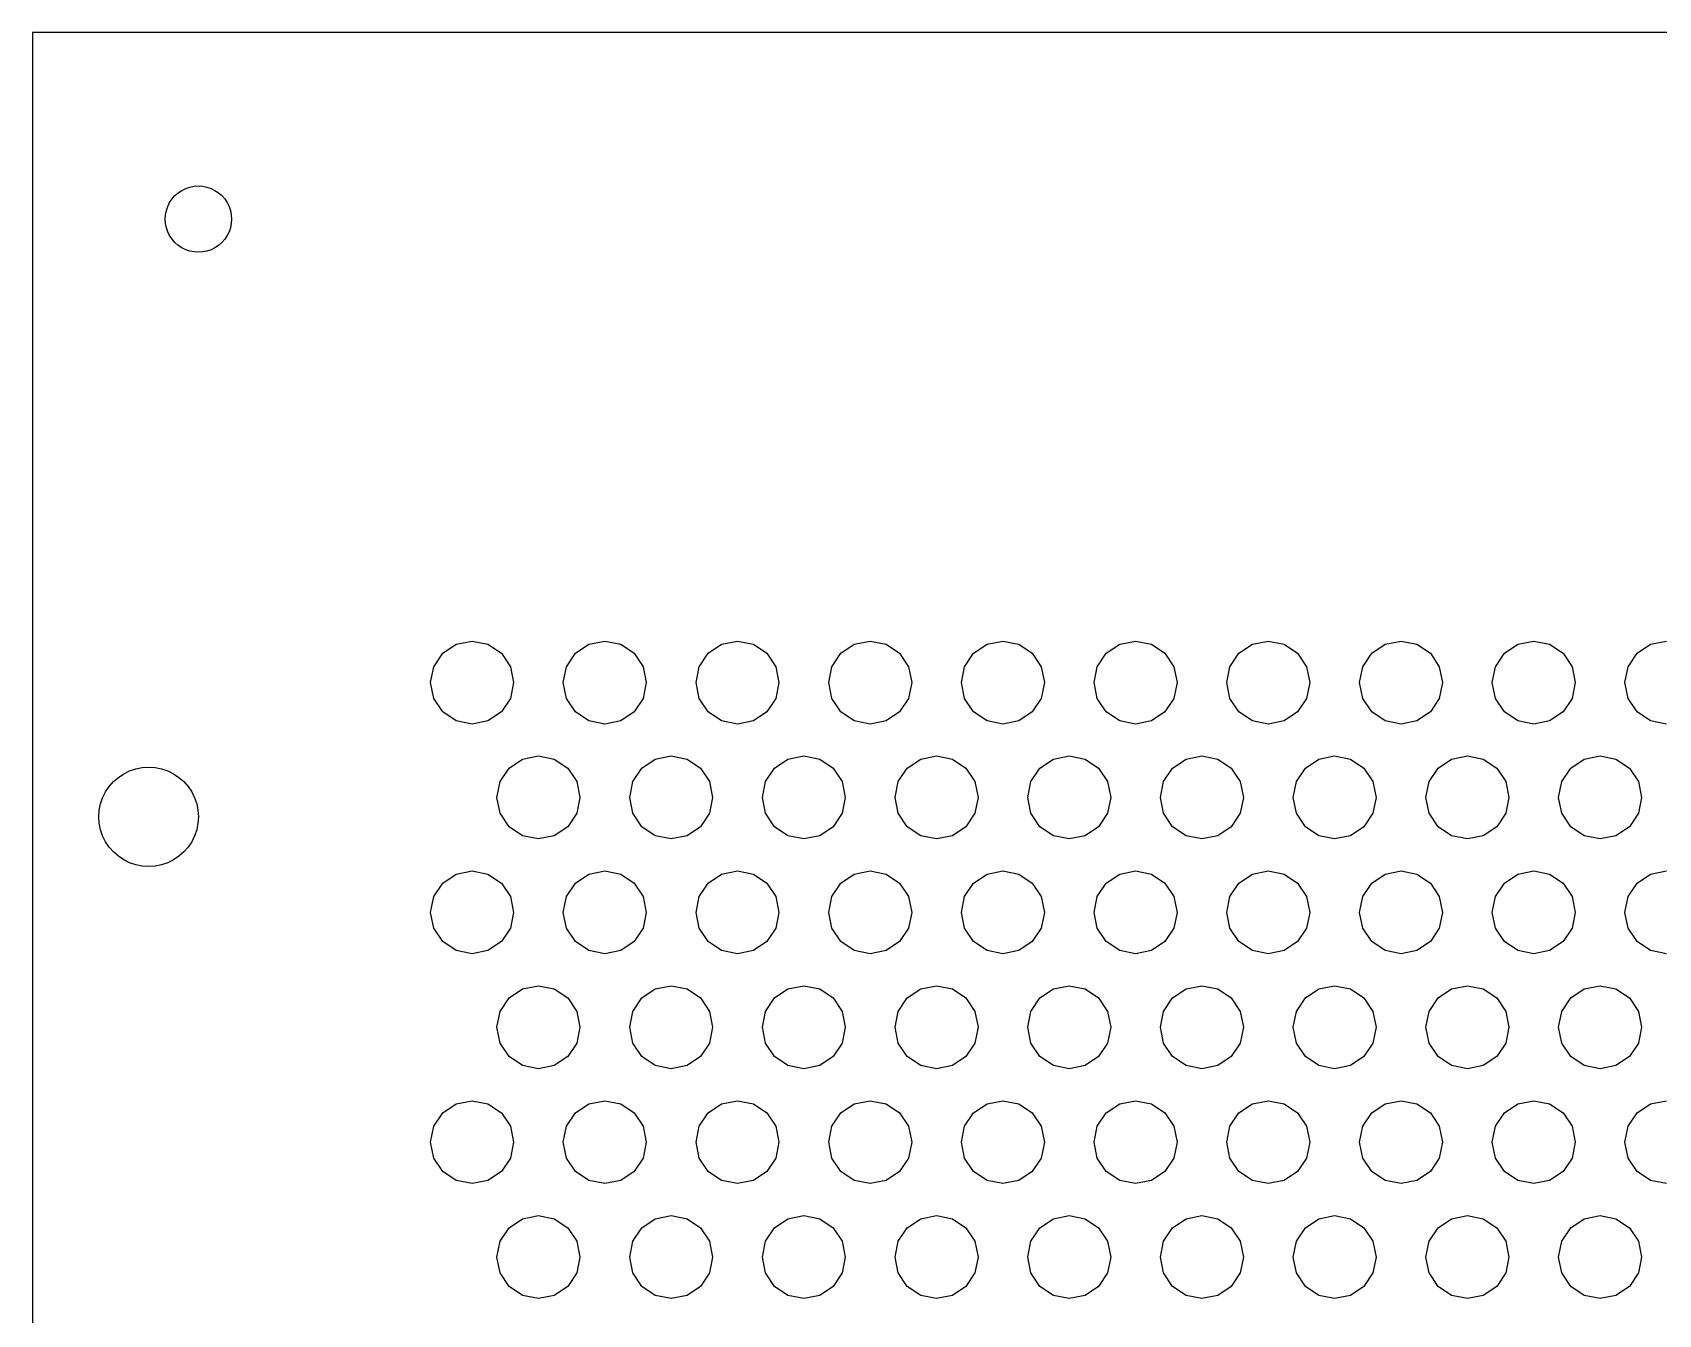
# Model space of a CAD drawing. Header units: metres. Extents: x 0 to 569, y 6 to 314.
# Drawn here: x 0 to 98, y 236.5 to 313.8 of the extents above; entities that cross this region are included whole.
import ezdxf

# ---------------------------------------------------------------- set-up
doc = ezdxf.new("R2010")
doc.units = ezdxf.units.M

msp = doc.modelspace()

# ---------------------------------------------------------------- linework, layer by layer
for p, q in [((568.62, 313.756), (0, 313.756)), ((0, 313.756), (0, 6)), ((8.4133, 303.724), (8.5858, 303.92)), ((8.5858, 303.92), (8.7825, 304.093)), ((8.7825, 304.093), (9, 304.238)), ((9, 304.238), (9.2346, 304.354)), ((9.2346, 304.354), (9.4824, 304.438)), ((9.4824, 304.438), (9.7389, 304.489)), ((9.7389, 304.489), (10, 304.506)), ((10, 304.506), (10.261, 304.489)), ((10.261, 304.489), (10.5176, 304.438)), ((10.5176, 304.438), (10.7654, 304.354)), ((10.7654, 304.354), (11, 304.238)), ((11, 304.238), (11.2175, 304.093)), ((11.2175, 304.093), (11.4142, 303.92)), ((11.4142, 303.92), (11.5867, 303.724)), ((8.0171, 302.767), (8.0681, 303.024)), ((8.0681, 303.024), (8.1522, 303.271)), ((8.1522, 303.271), (8.2679, 303.506)), ((8.2679, 303.506), (8.4133, 303.724)), ((11.5867, 303.724), (11.732, 303.506)), ((11.732, 303.506), (11.8477, 303.271)), ((11.8477, 303.271), (11.9318, 303.024)), ((11.9318, 303.024), (11.9829, 302.767)), ((8, 302.506), (8.0171, 302.767)), ((8.0171, 302.245), (8, 302.506)), ((8.0681, 301.988), (8.0171, 302.245)), ((8.1522, 301.741), (8.0681, 301.988)), ((11.9318, 301.988), (11.8477, 301.741)), ((11.9829, 302.245), (11.9318, 301.988)), ((11.9829, 302.767), (12, 302.506)), ((12, 302.506), (11.9829, 302.245)), ((8.2679, 301.506), (8.1522, 301.741)), ((8.4133, 301.289), (8.2679, 301.506)), ((8.5858, 301.092), (8.4133, 301.289)), ((8.7825, 300.919), (8.5858, 301.092)), ((11.4142, 301.092), (11.2175, 300.919)), ((11.5867, 301.289), (11.4142, 301.092)), ((11.732, 301.506), (11.5867, 301.289)), ((11.8477, 301.741), (11.732, 301.506)), ((9, 300.774), (8.7825, 300.919)), ((9.2346, 300.658), (9, 300.774)), ((9.4824, 300.574), (9.2346, 300.658)), ((9.7389, 300.523), (9.4824, 300.574)), ((10, 300.506), (9.7389, 300.523)), ((10.261, 300.523), (10, 300.506)), ((10.5176, 300.574), (10.261, 300.523)), ((10.7654, 300.658), (10.5176, 300.574)), ((11, 300.774), (10.7654, 300.658)), ((11.2175, 300.919), (11, 300.774)), ((24.7322, 276.327), (25.5433, 276.869)), ((25.5433, 276.869), (26.5, 277.059)), ((26.5, 277.059), (27.4567, 276.869)), ((27.4567, 276.869), (28.2678, 276.327)), ((32.7322, 276.327), (33.5433, 276.869)), ((33.5433, 276.869), (34.5, 277.059)), ((34.5, 277.059), (35.4567, 276.869)), ((35.4567, 276.869), (36.2678, 276.327)), ((40.7322, 276.327), (41.5433, 276.869)), ((41.5433, 276.869), (42.5, 277.059)), ((42.5, 277.059), (43.4567, 276.869)), ((43.4567, 276.869), (44.2678, 276.327)), ((48.7322, 276.327), (49.5433, 276.869)), ((49.5433, 276.869), (50.5, 277.059)), ((50.5, 277.059), (51.4567, 276.869)), ((51.4567, 276.869), (52.2678, 276.327)), ((56.7322, 276.327), (57.5433, 276.869)), ((57.5433, 276.869), (58.5, 277.059)), ((58.5, 277.059), (59.4567, 276.869)), ((59.4567, 276.869), (60.2678, 276.327)), ((64.7322, 276.327), (65.5433, 276.869)), ((65.5433, 276.869), (66.5, 277.059)), ((66.5, 277.059), (67.4567, 276.869)), ((67.4567, 276.869), (68.2678, 276.327)), ((72.7322, 276.327), (73.5433, 276.869)), ((73.5433, 276.869), (74.5, 277.059)), ((74.5, 277.059), (75.4567, 276.869)), ((75.4567, 276.869), (76.2678, 276.327)), ((80.7322, 276.327), (81.5433, 276.869)), ((81.5433, 276.869), (82.5, 277.059)), ((82.5, 277.059), (83.4567, 276.869)), ((83.4567, 276.869), (84.2678, 276.327)), ((88.7322, 276.327), (89.5433, 276.869)), ((89.5433, 276.869), (90.5, 277.059)), ((90.5, 277.059), (91.4567, 276.869)), ((91.4567, 276.869), (92.2678, 276.327)), ((96.7322, 276.327), (97.5433, 276.869)), ((97.5433, 276.869), (98.5, 277.059)), ((24, 274.559), (24.1903, 275.516)), ((24.1903, 275.516), (24.7322, 276.327)), ((28.2678, 276.327), (28.8097, 275.516)), ((28.8097, 275.516), (29, 274.559)), ((32, 274.559), (32.1903, 275.516)), ((32.1903, 275.516), (32.7322, 276.327)), ((36.2678, 276.327), (36.8097, 275.516)), ((36.8097, 275.516), (37, 274.559)), ((40, 274.559), (40.1903, 275.516)), ((40.1903, 275.516), (40.7322, 276.327)), ((44.2678, 276.327), (44.8097, 275.516)), ((44.8097, 275.516), (45, 274.559)), ((48, 274.559), (48.1903, 275.516)), ((48.1903, 275.516), (48.7322, 276.327)), ((52.2678, 276.327), (52.8097, 275.516)), ((52.8097, 275.516), (53, 274.559)), ((56, 274.559), (56.1903, 275.516)), ((56.1903, 275.516), (56.7322, 276.327)), ((60.2678, 276.327), (60.8097, 275.516)), ((60.8097, 275.516), (61, 274.559)), ((64, 274.559), (64.1903, 275.516)), ((64.1903, 275.516), (64.7322, 276.327)), ((68.2678, 276.327), (68.8097, 275.516)), ((68.8097, 275.516), (69, 274.559)), ((72, 274.559), (72.1903, 275.516)), ((72.1903, 275.516), (72.7322, 276.327)), ((76.2678, 276.327), (76.8097, 275.516)), ((76.8097, 275.516), (77, 274.559)), ((80, 274.559), (80.1903, 275.516)), ((80.1903, 275.516), (80.7322, 276.327)), ((84.2678, 276.327), (84.8097, 275.516)), ((84.8097, 275.516), (85, 274.559)), ((88, 274.559), (88.1903, 275.516)), ((88.1903, 275.516), (88.7322, 276.327)), ((92.2678, 276.327), (92.8097, 275.516)), ((92.8097, 275.516), (93, 274.559)), ((96, 274.559), (96.1903, 275.516)), ((96.1903, 275.516), (96.7322, 276.327)), ((24.1903, 273.602), (24, 274.559)), ((29, 274.559), (28.8097, 273.602)), ((32.1903, 273.602), (32, 274.559)), ((37, 274.559), (36.8097, 273.602)), ((40.1903, 273.602), (40, 274.559)), ((45, 274.559), (44.8097, 273.602)), ((48.1903, 273.602), (48, 274.559)), ((53, 274.559), (52.8097, 273.602)), ((56.1903, 273.602), (56, 274.559)), ((61, 274.559), (60.8097, 273.602)), ((64.1903, 273.602), (64, 274.559)), ((69, 274.559), (68.8097, 273.602)), ((72.1903, 273.602), (72, 274.559)), ((77, 274.559), (76.8097, 273.602)), ((80.1903, 273.602), (80, 274.559)), ((85, 274.559), (84.8097, 273.602)), ((88.1903, 273.602), (88, 274.559)), ((93, 274.559), (92.8097, 273.602)), ((96.1903, 273.602), (96, 274.559)), ((24.7322, 272.791), (24.1903, 273.602)), ((28.8097, 273.602), (28.2678, 272.791)), ((32.7322, 272.791), (32.1903, 273.602)), ((36.8097, 273.602), (36.2678, 272.791)), ((40.7322, 272.791), (40.1903, 273.602)), ((44.8097, 273.602), (44.2678, 272.791)), ((48.7322, 272.791), (48.1903, 273.602)), ((52.8097, 273.602), (52.2678, 272.791)), ((56.7322, 272.791), (56.1903, 273.602)), ((60.8097, 273.602), (60.2678, 272.791)), ((64.7322, 272.791), (64.1903, 273.602)), ((68.8097, 273.602), (68.2678, 272.791)), ((72.7322, 272.791), (72.1903, 273.602)), ((76.8097, 273.602), (76.2678, 272.791)), ((80.7322, 272.791), (80.1903, 273.602)), ((84.8097, 273.602), (84.2678, 272.791)), ((88.7322, 272.791), (88.1903, 273.602)), ((92.8097, 273.602), (92.2678, 272.791)), ((96.7322, 272.791), (96.1903, 273.602)), ((25.5433, 272.249), (24.7322, 272.791)), ((28.2678, 272.791), (27.4567, 272.249)), ((33.5433, 272.249), (32.7322, 272.791)), ((36.2678, 272.791), (35.4567, 272.249)), ((41.5433, 272.249), (40.7322, 272.791)), ((44.2678, 272.791), (43.4567, 272.249)), ((49.5433, 272.249), (48.7322, 272.791)), ((52.2678, 272.791), (51.4567, 272.249)), ((57.5433, 272.249), (56.7322, 272.791)), ((60.2678, 272.791), (59.4567, 272.249)), ((65.5433, 272.249), (64.7322, 272.791)), ((68.2678, 272.791), (67.4567, 272.249)), ((73.5433, 272.249), (72.7322, 272.791)), ((76.2678, 272.791), (75.4567, 272.249)), ((81.5433, 272.249), (80.7322, 272.791)), ((84.2678, 272.791), (83.4567, 272.249)), ((89.5433, 272.249), (88.7322, 272.791)), ((92.2678, 272.791), (91.4567, 272.249)), ((97.5433, 272.249), (96.7322, 272.791)), ((26.5, 272.059), (25.5433, 272.249)), ((27.4567, 272.249), (26.5, 272.059)), ((34.5, 272.059), (33.5433, 272.249)), ((35.4567, 272.249), (34.5, 272.059)), ((42.5, 272.059), (41.5433, 272.249)), ((43.4567, 272.249), (42.5, 272.059)), ((50.5, 272.059), (49.5433, 272.249)), ((51.4567, 272.249), (50.5, 272.059)), ((58.5, 272.059), (57.5433, 272.249)), ((59.4567, 272.249), (58.5, 272.059)), ((66.5, 272.059), (65.5433, 272.249)), ((67.4567, 272.249), (66.5, 272.059)), ((74.5, 272.059), (73.5433, 272.249)), ((75.4567, 272.249), (74.5, 272.059)), ((82.5, 272.059), (81.5433, 272.249)), ((83.4567, 272.249), (82.5, 272.059)), ((90.5, 272.059), (89.5433, 272.249)), ((91.4567, 272.249), (90.5, 272.059)), ((98.5, 272.059), (97.5433, 272.249)), ((28.7322, 269.398), (29.5433, 269.94)), ((29.5433, 269.94), (30.5, 270.131)), ((30.5, 270.131), (31.4567, 269.94)), ((31.4567, 269.94), (32.2678, 269.398)), ((36.7322, 269.398), (37.5433, 269.94)), ((37.5433, 269.94), (38.5, 270.131)), ((38.5, 270.131), (39.4567, 269.94)), ((39.4567, 269.94), (40.2678, 269.398)), ((44.7322, 269.398), (45.5433, 269.94)), ((45.5433, 269.94), (46.5, 270.131)), ((46.5, 270.131), (47.4567, 269.94)), ((47.4567, 269.94), (48.2678, 269.398)), ((52.7322, 269.398), (53.5433, 269.94)), ((53.5433, 269.94), (54.5, 270.131)), ((54.5, 270.131), (55.4567, 269.94)), ((55.4567, 269.94), (56.2678, 269.398)), ((60.7322, 269.398), (61.5433, 269.94)), ((61.5433, 269.94), (62.5, 270.131)), ((62.5, 270.131), (63.4567, 269.94)), ((63.4567, 269.94), (64.2678, 269.398)), ((68.7322, 269.398), (69.5433, 269.94)), ((69.5433, 269.94), (70.5, 270.131)), ((70.5, 270.131), (71.4567, 269.94)), ((71.4567, 269.94), (72.2678, 269.398)), ((76.7322, 269.398), (77.5433, 269.94)), ((77.5433, 269.94), (78.5, 270.131)), ((78.5, 270.131), (79.4567, 269.94)), ((79.4567, 269.94), (80.2678, 269.398)), ((84.7322, 269.398), (85.5433, 269.94)), ((85.5433, 269.94), (86.5, 270.131)), ((86.5, 270.131), (87.4567, 269.94)), ((87.4567, 269.94), (88.2678, 269.398)), ((92.7322, 269.398), (93.5433, 269.94)), ((93.5433, 269.94), (94.5, 270.131)), ((94.5, 270.131), (95.4567, 269.94)), ((95.4567, 269.94), (96.2678, 269.398)), ((4.6199, 268.29), (4.8787, 268.585)), ((4.8787, 268.585), (5.1737, 268.843)), ((5.1737, 268.843), (5.5, 269.061)), ((5.5, 269.061), (5.8519, 269.235)), ((5.8519, 269.235), (6.2235, 269.361)), ((6.2235, 269.361), (6.6084, 269.438)), ((6.6084, 269.438), (7, 269.463)), ((7, 269.463), (7.3916, 269.438)), ((7.3916, 269.438), (7.7764, 269.361)), ((7.7764, 269.361), (8.148, 269.235)), ((8.148, 269.235), (8.5, 269.061)), ((8.5, 269.061), (8.8263, 268.843)), ((8.8263, 268.843), (9.1213, 268.585)), ((9.1213, 268.585), (9.3801, 268.29)), ((28, 267.631), (28.1903, 268.587)), ((28.1903, 268.587), (28.7322, 269.398)), ((32.2678, 269.398), (32.8097, 268.587)), ((32.8097, 268.587), (33, 267.631)), ((36, 267.631), (36.1903, 268.587)), ((36.1903, 268.587), (36.7322, 269.398)), ((40.2678, 269.398), (40.8097, 268.587)), ((40.8097, 268.587), (41, 267.631)), ((44, 267.631), (44.1903, 268.587)), ((44.1903, 268.587), (44.7322, 269.398)), ((48.2678, 269.398), (48.8097, 268.587)), ((48.8097, 268.587), (49, 267.631)), ((52, 267.631), (52.1903, 268.587)), ((52.1903, 268.587), (52.7322, 269.398)), ((56.2678, 269.398), (56.8097, 268.587)), ((56.8097, 268.587), (57, 267.631)), ((60, 267.631), (60.1903, 268.587)), ((60.1903, 268.587), (60.7322, 269.398)), ((64.2678, 269.398), (64.8097, 268.587)), ((64.8097, 268.587), (65, 267.631)), ((68, 267.631), (68.1903, 268.587)), ((68.1903, 268.587), (68.7322, 269.398)), ((72.2678, 269.398), (72.8097, 268.587)), ((72.8097, 268.587), (73, 267.631)), ((76, 267.631), (76.1903, 268.587)), ((76.1903, 268.587), (76.7322, 269.398)), ((80.2678, 269.398), (80.8097, 268.587)), ((80.8097, 268.587), (81, 267.631)), ((84, 267.631), (84.1903, 268.587)), ((84.1903, 268.587), (84.7322, 269.398)), ((88.2678, 269.398), (88.8097, 268.587)), ((88.8097, 268.587), (89, 267.631)), ((92, 267.631), (92.1903, 268.587)), ((92.1903, 268.587), (92.7322, 269.398)), ((96.2678, 269.398), (96.8097, 268.587)), ((96.8097, 268.587), (97, 267.631)), ((4.1022, 267.24), (4.2283, 267.611)), ((4.2283, 267.611), (4.4019, 267.963)), ((4.4019, 267.963), (4.6199, 268.29)), ((9.3801, 268.29), (9.5981, 267.963)), ((9.5981, 267.963), (9.7716, 267.611)), ((9.7716, 267.611), (9.8978, 267.24)), ((28.1903, 266.674), (28, 267.631)), ((33, 267.631), (32.8097, 266.674)), ((36.1903, 266.674), (36, 267.631)), ((41, 267.631), (40.8097, 266.674)), ((44.1903, 266.674), (44, 267.631)), ((49, 267.631), (48.8097, 266.674)), ((52.1903, 266.674), (52, 267.631)), ((57, 267.631), (56.8097, 266.674)), ((60.1903, 266.674), (60, 267.631)), ((65, 267.631), (64.8097, 266.674)), ((68.1903, 266.674), (68, 267.631)), ((73, 267.631), (72.8097, 266.674)), ((76.1903, 266.674), (76, 267.631)), ((81, 267.631), (80.8097, 266.674)), ((84.1903, 266.674), (84, 267.631)), ((89, 267.631), (88.8097, 266.674)), ((92.1903, 266.674), (92, 267.631)), ((97, 267.631), (96.8097, 266.674)), ((4, 266.463), (4.0257, 266.855)), ((4.0257, 266.855), (4.1022, 267.24)), ((9.8978, 267.24), (9.9743, 266.855)), ((9.9743, 266.855), (10, 266.463)), ((28.7322, 265.863), (28.1903, 266.674)), ((32.8097, 266.674), (32.2678, 265.863)), ((36.7322, 265.863), (36.1903, 266.674)), ((40.8097, 266.674), (40.2678, 265.863)), ((44.7322, 265.863), (44.1903, 266.674)), ((48.8097, 266.674), (48.2678, 265.863)), ((52.7322, 265.863), (52.1903, 266.674)), ((56.8097, 266.674), (56.2678, 265.863)), ((60.7322, 265.863), (60.1903, 266.674)), ((64.8097, 266.674), (64.2678, 265.863)), ((68.7322, 265.863), (68.1903, 266.674)), ((72.8097, 266.674), (72.2678, 265.863)), ((76.7322, 265.863), (76.1903, 266.674)), ((80.8097, 266.674), (80.2678, 265.863)), ((84.7322, 265.863), (84.1903, 266.674)), ((88.8097, 266.674), (88.2678, 265.863)), ((92.7322, 265.863), (92.1903, 266.674)), ((96.8097, 266.674), (96.2678, 265.863)), ((4.0257, 266.072), (4, 266.463)), ((4.1022, 265.687), (4.0257, 266.072)), ((4.2283, 265.315), (4.1022, 265.687)), ((9.8978, 265.687), (9.7716, 265.315)), ((9.9743, 266.072), (9.8978, 265.687)), ((10, 266.463), (9.9743, 266.072)), ((29.5433, 265.321), (28.7322, 265.863)), ((32.2678, 265.863), (31.4567, 265.321)), ((37.5433, 265.321), (36.7322, 265.863)), ((40.2678, 265.863), (39.4567, 265.321)), ((45.5433, 265.321), (44.7322, 265.863)), ((48.2678, 265.863), (47.4567, 265.321)), ((53.5433, 265.321), (52.7322, 265.863)), ((56.2678, 265.863), (55.4567, 265.321)), ((61.5433, 265.321), (60.7322, 265.863)), ((64.2678, 265.863), (63.4567, 265.321)), ((69.5433, 265.321), (68.7322, 265.863)), ((72.2678, 265.863), (71.4567, 265.321)), ((77.5433, 265.321), (76.7322, 265.863)), ((80.2678, 265.863), (79.4567, 265.321)), ((85.5433, 265.321), (84.7322, 265.863)), ((88.2678, 265.863), (87.4567, 265.321)), ((93.5433, 265.321), (92.7322, 265.863)), ((96.2678, 265.863), (95.4567, 265.321)), ((4.4019, 264.963), (4.2283, 265.315)), ((4.6199, 264.637), (4.4019, 264.963)), ((9.5981, 264.963), (9.3801, 264.637)), ((9.7716, 265.315), (9.5981, 264.963)), ((30.5, 265.131), (29.5433, 265.321)), ((31.4567, 265.321), (30.5, 265.131)), ((38.5, 265.131), (37.5433, 265.321)), ((39.4567, 265.321), (38.5, 265.131)), ((46.5, 265.131), (45.5433, 265.321)), ((47.4567, 265.321), (46.5, 265.131)), ((54.5, 265.131), (53.5433, 265.321)), ((55.4567, 265.321), (54.5, 265.131)), ((62.5, 265.131), (61.5433, 265.321)), ((63.4567, 265.321), (62.5, 265.131)), ((70.5, 265.131), (69.5433, 265.321)), ((71.4567, 265.321), (70.5, 265.131)), ((78.5, 265.131), (77.5433, 265.321)), ((79.4567, 265.321), (78.5, 265.131)), ((86.5, 265.131), (85.5433, 265.321)), ((87.4567, 265.321), (86.5, 265.131)), ((94.5, 265.131), (93.5433, 265.321)), ((95.4567, 265.321), (94.5, 265.131)), ((4.8787, 264.342), (4.6199, 264.637)), ((5.1737, 264.083), (4.8787, 264.342)), ((5.5, 263.865), (5.1737, 264.083)), ((5.8519, 263.692), (5.5, 263.865)), ((6.2235, 263.566), (5.8519, 263.692)), ((8.148, 263.692), (7.7764, 263.566)), ((8.5, 263.865), (8.148, 263.692)), ((8.8263, 264.083), (8.5, 263.865)), ((9.1213, 264.342), (8.8263, 264.083)), ((9.3801, 264.637), (9.1213, 264.342)), ((6.6084, 263.489), (6.2235, 263.566)), ((7, 263.463), (6.6084, 263.489)), ((7.3916, 263.489), (7, 263.463)), ((7.7764, 263.566), (7.3916, 263.489)), ((24.7322, 262.47), (25.5433, 263.012)), ((25.5433, 263.012), (26.5, 263.202)), ((26.5, 263.202), (27.4567, 263.012)), ((27.4567, 263.012), (28.2678, 262.47)), ((32.7322, 262.47), (33.5433, 263.012)), ((33.5433, 263.012), (34.5, 263.202)), ((34.5, 263.202), (35.4567, 263.012)), ((35.4567, 263.012), (36.2678, 262.47)), ((40.7322, 262.47), (41.5433, 263.012)), ((41.5433, 263.012), (42.5, 263.202)), ((42.5, 263.202), (43.4567, 263.012)), ((43.4567, 263.012), (44.2678, 262.47)), ((48.7322, 262.47), (49.5433, 263.012)), ((49.5433, 263.012), (50.5, 263.202)), ((50.5, 263.202), (51.4567, 263.012)), ((51.4567, 263.012), (52.2678, 262.47)), ((56.7322, 262.47), (57.5433, 263.012)), ((57.5433, 263.012), (58.5, 263.202)), ((58.5, 263.202), (59.4567, 263.012)), ((59.4567, 263.012), (60.2678, 262.47)), ((64.7322, 262.47), (65.5433, 263.012)), ((65.5433, 263.012), (66.5, 263.202)), ((66.5, 263.202), (67.4567, 263.012)), ((67.4567, 263.012), (68.2678, 262.47)), ((72.7322, 262.47), (73.5433, 263.012)), ((73.5433, 263.012), (74.5, 263.202)), ((74.5, 263.202), (75.4567, 263.012)), ((75.4567, 263.012), (76.2678, 262.47)), ((80.7322, 262.47), (81.5433, 263.012)), ((81.5433, 263.012), (82.5, 263.202)), ((82.5, 263.202), (83.4567, 263.012)), ((83.4567, 263.012), (84.2678, 262.47)), ((88.7322, 262.47), (89.5433, 263.012)), ((89.5433, 263.012), (90.5, 263.202)), ((90.5, 263.202), (91.4567, 263.012)), ((91.4567, 263.012), (92.2678, 262.47)), ((96.7322, 262.47), (97.5433, 263.012)), ((97.5433, 263.012), (98.5, 263.202)), ((24.1903, 261.659), (24.7322, 262.47)), ((28.2678, 262.47), (28.8097, 261.659)), ((32.1903, 261.659), (32.7322, 262.47)), ((36.2678, 262.47), (36.8097, 261.659)), ((40.1903, 261.659), (40.7322, 262.47)), ((44.2678, 262.47), (44.8097, 261.659)), ((48.1903, 261.659), (48.7322, 262.47)), ((52.2678, 262.47), (52.8097, 261.659)), ((56.1903, 261.659), (56.7322, 262.47)), ((60.2678, 262.47), (60.8097, 261.659)), ((64.1903, 261.659), (64.7322, 262.47)), ((68.2678, 262.47), (68.8097, 261.659)), ((72.1903, 261.659), (72.7322, 262.47)), ((76.2678, 262.47), (76.8097, 261.659)), ((80.1903, 261.659), (80.7322, 262.47)), ((84.2678, 262.47), (84.8097, 261.659)), ((88.1903, 261.659), (88.7322, 262.47)), ((92.2678, 262.47), (92.8097, 261.659)), ((96.1903, 261.659), (96.7322, 262.47)), ((24, 260.702), (24.1903, 261.659)), ((28.8097, 261.659), (29, 260.702)), ((32, 260.702), (32.1903, 261.659)), ((36.8097, 261.659), (37, 260.702)), ((40, 260.702), (40.1903, 261.659)), ((44.8097, 261.659), (45, 260.702)), ((48, 260.702), (48.1903, 261.659)), ((52.8097, 261.659), (53, 260.702)), ((56, 260.702), (56.1903, 261.659)), ((60.8097, 261.659), (61, 260.702)), ((64, 260.702), (64.1903, 261.659)), ((68.8097, 261.659), (69, 260.702)), ((72, 260.702), (72.1903, 261.659)), ((76.8097, 261.659), (77, 260.702)), ((80, 260.702), (80.1903, 261.659)), ((84.8097, 261.659), (85, 260.702)), ((88, 260.702), (88.1903, 261.659)), ((92.8097, 261.659), (93, 260.702)), ((96, 260.702), (96.1903, 261.659)), ((24.1903, 259.746), (24, 260.702)), ((29, 260.702), (28.8097, 259.746)), ((32.1903, 259.746), (32, 260.702)), ((37, 260.702), (36.8097, 259.746)), ((40.1903, 259.746), (40, 260.702)), ((45, 260.702), (44.8097, 259.746)), ((48.1903, 259.746), (48, 260.702)), ((53, 260.702), (52.8097, 259.746)), ((56.1903, 259.746), (56, 260.702)), ((61, 260.702), (60.8097, 259.746)), ((64.1903, 259.746), (64, 260.702)), ((69, 260.702), (68.8097, 259.746)), ((72.1903, 259.746), (72, 260.702)), ((77, 260.702), (76.8097, 259.746)), ((80.1903, 259.746), (80, 260.702)), ((85, 260.702), (84.8097, 259.746)), ((88.1903, 259.746), (88, 260.702)), ((93, 260.702), (92.8097, 259.746)), ((96.1903, 259.746), (96, 260.702)), ((24.7322, 258.935), (24.1903, 259.746)), ((25.5433, 258.393), (24.7322, 258.935)), ((28.2678, 258.935), (27.4567, 258.393)), ((28.8097, 259.746), (28.2678, 258.935)), ((32.7322, 258.935), (32.1903, 259.746)), ((33.5433, 258.393), (32.7322, 258.935)), ((36.2678, 258.935), (35.4567, 258.393)), ((36.8097, 259.746), (36.2678, 258.935)), ((40.7322, 258.935), (40.1903, 259.746)), ((41.5433, 258.393), (40.7322, 258.935)), ((44.2678, 258.935), (43.4567, 258.393)), ((44.8097, 259.746), (44.2678, 258.935)), ((48.7322, 258.935), (48.1903, 259.746)), ((49.5433, 258.393), (48.7322, 258.935)), ((52.2678, 258.935), (51.4567, 258.393)), ((52.8097, 259.746), (52.2678, 258.935)), ((56.7322, 258.935), (56.1903, 259.746)), ((57.5433, 258.393), (56.7322, 258.935)), ((60.2678, 258.935), (59.4567, 258.393)), ((60.8097, 259.746), (60.2678, 258.935)), ((64.7322, 258.935), (64.1903, 259.746)), ((65.5433, 258.393), (64.7322, 258.935)), ((68.2678, 258.935), (67.4567, 258.393)), ((68.8097, 259.746), (68.2678, 258.935)), ((72.7322, 258.935), (72.1903, 259.746)), ((73.5433, 258.393), (72.7322, 258.935)), ((76.2678, 258.935), (75.4567, 258.393)), ((76.8097, 259.746), (76.2678, 258.935)), ((80.7322, 258.935), (80.1903, 259.746)), ((81.5433, 258.393), (80.7322, 258.935)), ((84.2678, 258.935), (83.4567, 258.393)), ((84.8097, 259.746), (84.2678, 258.935)), ((88.7322, 258.935), (88.1903, 259.746)), ((89.5433, 258.393), (88.7322, 258.935)), ((92.2678, 258.935), (91.4567, 258.393)), ((92.8097, 259.746), (92.2678, 258.935)), ((96.7322, 258.935), (96.1903, 259.746)), ((97.5433, 258.393), (96.7322, 258.935)), ((26.5, 258.202), (25.5433, 258.393)), ((27.4567, 258.393), (26.5, 258.202)), ((34.5, 258.202), (33.5433, 258.393)), ((35.4567, 258.393), (34.5, 258.202)), ((42.5, 258.202), (41.5433, 258.393)), ((43.4567, 258.393), (42.5, 258.202)), ((50.5, 258.202), (49.5433, 258.393)), ((51.4567, 258.393), (50.5, 258.202)), ((58.5, 258.202), (57.5433, 258.393)), ((59.4567, 258.393), (58.5, 258.202)), ((66.5, 258.202), (65.5433, 258.393)), ((67.4567, 258.393), (66.5, 258.202)), ((74.5, 258.202), (73.5433, 258.393)), ((75.4567, 258.393), (74.5, 258.202)), ((82.5, 258.202), (81.5433, 258.393)), ((83.4567, 258.393), (82.5, 258.202)), ((90.5, 258.202), (89.5433, 258.393)), ((91.4567, 258.393), (90.5, 258.202)), ((98.5, 258.202), (97.5433, 258.393)), ((28.7322, 255.542), (29.5433, 256.084)), ((29.5433, 256.084), (30.5, 256.274)), ((30.5, 256.274), (31.4567, 256.084)), ((31.4567, 256.084), (32.2678, 255.542)), ((36.7322, 255.542), (37.5433, 256.084)), ((37.5433, 256.084), (38.5, 256.274)), ((38.5, 256.274), (39.4567, 256.084)), ((39.4567, 256.084), (40.2678, 255.542)), ((44.7322, 255.542), (45.5433, 256.084)), ((45.5433, 256.084), (46.5, 256.274)), ((46.5, 256.274), (47.4567, 256.084)), ((47.4567, 256.084), (48.2678, 255.542)), ((52.7322, 255.542), (53.5433, 256.084)), ((53.5433, 256.084), (54.5, 256.274)), ((54.5, 256.274), (55.4567, 256.084)), ((55.4567, 256.084), (56.2678, 255.542)), ((60.7322, 255.542), (61.5433, 256.084)), ((61.5433, 256.084), (62.5, 256.274)), ((62.5, 256.274), (63.4567, 256.084)), ((63.4567, 256.084), (64.2678, 255.542)), ((68.7322, 255.542), (69.5433, 256.084)), ((69.5433, 256.084), (70.5, 256.274)), ((70.5, 256.274), (71.4567, 256.084)), ((71.4567, 256.084), (72.2678, 255.542)), ((76.7322, 255.542), (77.5433, 256.084)), ((77.5433, 256.084), (78.5, 256.274)), ((78.5, 256.274), (79.4567, 256.084)), ((79.4567, 256.084), (80.2678, 255.542)), ((84.7322, 255.542), (85.5433, 256.084)), ((85.5433, 256.084), (86.5, 256.274)), ((86.5, 256.274), (87.4567, 256.084)), ((87.4567, 256.084), (88.2678, 255.542)), ((92.7322, 255.542), (93.5433, 256.084)), ((93.5433, 256.084), (94.5, 256.274)), ((94.5, 256.274), (95.4567, 256.084)), ((95.4567, 256.084), (96.2678, 255.542)), ((28.1903, 254.731), (28.7322, 255.542)), ((32.2678, 255.542), (32.8097, 254.731)), ((36.1903, 254.731), (36.7322, 255.542)), ((40.2678, 255.542), (40.8097, 254.731)), ((44.1903, 254.731), (44.7322, 255.542)), ((48.2678, 255.542), (48.8097, 254.731)), ((52.1903, 254.731), (52.7322, 255.542)), ((56.2678, 255.542), (56.8097, 254.731)), ((60.1903, 254.731), (60.7322, 255.542)), ((64.2678, 255.542), (64.8097, 254.731)), ((68.1903, 254.731), (68.7322, 255.542)), ((72.2678, 255.542), (72.8097, 254.731)), ((76.1903, 254.731), (76.7322, 255.542)), ((80.2678, 255.542), (80.8097, 254.731)), ((84.1903, 254.731), (84.7322, 255.542)), ((88.2678, 255.542), (88.8097, 254.731)), ((92.1903, 254.731), (92.7322, 255.542)), ((96.2678, 255.542), (96.8097, 254.731)), ((28, 253.774), (28.1903, 254.731)), ((32.8097, 254.731), (33, 253.774)), ((36, 253.774), (36.1903, 254.731)), ((40.8097, 254.731), (41, 253.774)), ((44, 253.774), (44.1903, 254.731)), ((48.8097, 254.731), (49, 253.774)), ((52, 253.774), (52.1903, 254.731)), ((56.8097, 254.731), (57, 253.774)), ((60, 253.774), (60.1903, 254.731)), ((64.8097, 254.731), (65, 253.774)), ((68, 253.774), (68.1903, 254.731)), ((72.8097, 254.731), (73, 253.774)), ((76, 253.774), (76.1903, 254.731)), ((80.8097, 254.731), (81, 253.774)), ((84, 253.774), (84.1903, 254.731)), ((88.8097, 254.731), (89, 253.774)), ((92, 253.774), (92.1903, 254.731)), ((96.8097, 254.731), (97, 253.774)), ((28.1903, 252.818), (28, 253.774)), ((33, 253.774), (32.8097, 252.818)), ((36.1903, 252.818), (36, 253.774)), ((41, 253.774), (40.8097, 252.818)), ((44.1903, 252.818), (44, 253.774)), ((49, 253.774), (48.8097, 252.818)), ((52.1903, 252.818), (52, 253.774)), ((57, 253.774), (56.8097, 252.818)), ((60.1903, 252.818), (60, 253.774)), ((65, 253.774), (64.8097, 252.818)), ((68.1903, 252.818), (68, 253.774)), ((73, 253.774), (72.8097, 252.818)), ((76.1903, 252.818), (76, 253.774)), ((81, 253.774), (80.8097, 252.818)), ((84.1903, 252.818), (84, 253.774)), ((89, 253.774), (88.8097, 252.818)), ((92.1903, 252.818), (92, 253.774)), ((97, 253.774), (96.8097, 252.818)), ((28.7322, 252.007), (28.1903, 252.818)), ((29.5433, 251.465), (28.7322, 252.007)), ((32.2678, 252.007), (31.4567, 251.465)), ((32.8097, 252.818), (32.2678, 252.007)), ((36.7322, 252.007), (36.1903, 252.818)), ((37.5433, 251.465), (36.7322, 252.007)), ((40.2678, 252.007), (39.4567, 251.465)), ((40.8097, 252.818), (40.2678, 252.007)), ((44.7322, 252.007), (44.1903, 252.818)), ((45.5433, 251.465), (44.7322, 252.007)), ((48.2678, 252.007), (47.4567, 251.465)), ((48.8097, 252.818), (48.2678, 252.007)), ((52.7322, 252.007), (52.1903, 252.818)), ((53.5433, 251.465), (52.7322, 252.007)), ((56.2678, 252.007), (55.4567, 251.465)), ((56.8097, 252.818), (56.2678, 252.007)), ((60.7322, 252.007), (60.1903, 252.818)), ((61.5433, 251.465), (60.7322, 252.007)), ((64.2678, 252.007), (63.4567, 251.465)), ((64.8097, 252.818), (64.2678, 252.007)), ((68.7322, 252.007), (68.1903, 252.818)), ((69.5433, 251.465), (68.7322, 252.007)), ((72.2678, 252.007), (71.4567, 251.465)), ((72.8097, 252.818), (72.2678, 252.007)), ((76.7322, 252.007), (76.1903, 252.818)), ((77.5433, 251.465), (76.7322, 252.007)), ((80.2678, 252.007), (79.4567, 251.465)), ((80.8097, 252.818), (80.2678, 252.007)), ((84.7322, 252.007), (84.1903, 252.818)), ((85.5433, 251.465), (84.7322, 252.007)), ((88.2678, 252.007), (87.4567, 251.465)), ((88.8097, 252.818), (88.2678, 252.007)), ((92.7322, 252.007), (92.1903, 252.818)), ((93.5433, 251.465), (92.7322, 252.007)), ((96.2678, 252.007), (95.4567, 251.465)), ((96.8097, 252.818), (96.2678, 252.007)), ((30.5, 251.274), (29.5433, 251.465)), ((31.4567, 251.465), (30.5, 251.274)), ((38.5, 251.274), (37.5433, 251.465)), ((39.4567, 251.465), (38.5, 251.274)), ((46.5, 251.274), (45.5433, 251.465)), ((47.4567, 251.465), (46.5, 251.274)), ((54.5, 251.274), (53.5433, 251.465)), ((55.4567, 251.465), (54.5, 251.274)), ((62.5, 251.274), (61.5433, 251.465)), ((63.4567, 251.465), (62.5, 251.274)), ((70.5, 251.274), (69.5433, 251.465)), ((71.4567, 251.465), (70.5, 251.274)), ((78.5, 251.274), (77.5433, 251.465)), ((79.4567, 251.465), (78.5, 251.274)), ((86.5, 251.274), (85.5433, 251.465)), ((87.4567, 251.465), (86.5, 251.274)), ((94.5, 251.274), (93.5433, 251.465)), ((95.4567, 251.465), (94.5, 251.274)), ((24.7322, 248.614), (25.5433, 249.156)), ((25.5433, 249.156), (26.5, 249.346)), ((26.5, 249.346), (27.4567, 249.156)), ((27.4567, 249.156), (28.2678, 248.614)), ((32.7322, 248.614), (33.5433, 249.156)), ((33.5433, 249.156), (34.5, 249.346)), ((34.5, 249.346), (35.4567, 249.156)), ((35.4567, 249.156), (36.2678, 248.614)), ((40.7322, 248.614), (41.5433, 249.156)), ((41.5433, 249.156), (42.5, 249.346)), ((42.5, 249.346), (43.4567, 249.156)), ((43.4567, 249.156), (44.2678, 248.614)), ((48.7322, 248.614), (49.5433, 249.156)), ((49.5433, 249.156), (50.5, 249.346)), ((50.5, 249.346), (51.4567, 249.156)), ((51.4567, 249.156), (52.2678, 248.614)), ((56.7322, 248.614), (57.5433, 249.156)), ((57.5433, 249.156), (58.5, 249.346)), ((58.5, 249.346), (59.4567, 249.156)), ((59.4567, 249.156), (60.2678, 248.614)), ((64.7322, 248.614), (65.5433, 249.156)), ((65.5433, 249.156), (66.5, 249.346)), ((66.5, 249.346), (67.4567, 249.156)), ((67.4567, 249.156), (68.2678, 248.614)), ((72.7322, 248.614), (73.5433, 249.156)), ((73.5433, 249.156), (74.5, 249.346)), ((74.5, 249.346), (75.4567, 249.156)), ((75.4567, 249.156), (76.2678, 248.614)), ((80.7322, 248.614), (81.5433, 249.156)), ((81.5433, 249.156), (82.5, 249.346)), ((82.5, 249.346), (83.4567, 249.156)), ((83.4567, 249.156), (84.2678, 248.614)), ((88.7322, 248.614), (89.5433, 249.156)), ((89.5433, 249.156), (90.5, 249.346)), ((90.5, 249.346), (91.4567, 249.156)), ((91.4567, 249.156), (92.2678, 248.614)), ((96.7322, 248.614), (97.5433, 249.156)), ((97.5433, 249.156), (98.5, 249.346)), ((24.1903, 247.803), (24.7322, 248.614)), ((28.2678, 248.614), (28.8097, 247.803)), ((32.1903, 247.803), (32.7322, 248.614)), ((36.2678, 248.614), (36.8097, 247.803)), ((40.1903, 247.803), (40.7322, 248.614)), ((44.2678, 248.614), (44.8097, 247.803)), ((48.1903, 247.803), (48.7322, 248.614)), ((52.2678, 248.614), (52.8097, 247.803)), ((56.1903, 247.803), (56.7322, 248.614)), ((60.2678, 248.614), (60.8097, 247.803)), ((64.1903, 247.803), (64.7322, 248.614)), ((68.2678, 248.614), (68.8097, 247.803)), ((72.1903, 247.803), (72.7322, 248.614)), ((76.2678, 248.614), (76.8097, 247.803)), ((80.1903, 247.803), (80.7322, 248.614)), ((84.2678, 248.614), (84.8097, 247.803)), ((88.1903, 247.803), (88.7322, 248.614)), ((92.2678, 248.614), (92.8097, 247.803)), ((96.1903, 247.803), (96.7322, 248.614)), ((24, 246.846), (24.1903, 247.803)), ((28.8097, 247.803), (29, 246.846)), ((32, 246.846), (32.1903, 247.803)), ((36.8097, 247.803), (37, 246.846)), ((40, 246.846), (40.1903, 247.803)), ((44.8097, 247.803), (45, 246.846)), ((48, 246.846), (48.1903, 247.803)), ((52.8097, 247.803), (53, 246.846)), ((56, 246.846), (56.1903, 247.803)), ((60.8097, 247.803), (61, 246.846)), ((64, 246.846), (64.1903, 247.803)), ((68.8097, 247.803), (69, 246.846)), ((72, 246.846), (72.1903, 247.803)), ((76.8097, 247.803), (77, 246.846)), ((80, 246.846), (80.1903, 247.803)), ((84.8097, 247.803), (85, 246.846)), ((88, 246.846), (88.1903, 247.803)), ((92.8097, 247.803), (93, 246.846)), ((96, 246.846), (96.1903, 247.803)), ((24.1903, 245.889), (24, 246.846)), ((29, 246.846), (28.8097, 245.889)), ((32.1903, 245.889), (32, 246.846)), ((37, 246.846), (36.8097, 245.889)), ((40.1903, 245.889), (40, 246.846)), ((45, 246.846), (44.8097, 245.889)), ((48.1903, 245.889), (48, 246.846)), ((53, 246.846), (52.8097, 245.889)), ((56.1903, 245.889), (56, 246.846)), ((61, 246.846), (60.8097, 245.889)), ((64.1903, 245.889), (64, 246.846)), ((69, 246.846), (68.8097, 245.889)), ((72.1903, 245.889), (72, 246.846)), ((77, 246.846), (76.8097, 245.889)), ((80.1903, 245.889), (80, 246.846)), ((85, 246.846), (84.8097, 245.889)), ((88.1903, 245.889), (88, 246.846)), ((93, 246.846), (92.8097, 245.889)), ((96.1903, 245.889), (96, 246.846)), ((24.7322, 245.078), (24.1903, 245.889)), ((25.5433, 244.536), (24.7322, 245.078)), ((28.2678, 245.078), (27.4567, 244.536)), ((28.8097, 245.889), (28.2678, 245.078)), ((32.7322, 245.078), (32.1903, 245.889)), ((33.5433, 244.536), (32.7322, 245.078)), ((36.2678, 245.078), (35.4567, 244.536)), ((36.8097, 245.889), (36.2678, 245.078)), ((40.7322, 245.078), (40.1903, 245.889)), ((41.5433, 244.536), (40.7322, 245.078)), ((44.2678, 245.078), (43.4567, 244.536)), ((44.8097, 245.889), (44.2678, 245.078)), ((48.7322, 245.078), (48.1903, 245.889)), ((49.5433, 244.536), (48.7322, 245.078)), ((52.2678, 245.078), (51.4567, 244.536)), ((52.8097, 245.889), (52.2678, 245.078)), ((56.7322, 245.078), (56.1903, 245.889)), ((57.5433, 244.536), (56.7322, 245.078)), ((60.2678, 245.078), (59.4567, 244.536)), ((60.8097, 245.889), (60.2678, 245.078)), ((64.7322, 245.078), (64.1903, 245.889)), ((65.5433, 244.536), (64.7322, 245.078)), ((68.2678, 245.078), (67.4567, 244.536)), ((68.8097, 245.889), (68.2678, 245.078)), ((72.7322, 245.078), (72.1903, 245.889)), ((73.5433, 244.536), (72.7322, 245.078)), ((76.2678, 245.078), (75.4567, 244.536)), ((76.8097, 245.889), (76.2678, 245.078)), ((80.7322, 245.078), (80.1903, 245.889)), ((81.5433, 244.536), (80.7322, 245.078)), ((84.2678, 245.078), (83.4567, 244.536)), ((84.8097, 245.889), (84.2678, 245.078)), ((88.7322, 245.078), (88.1903, 245.889)), ((89.5433, 244.536), (88.7322, 245.078)), ((92.2678, 245.078), (91.4567, 244.536)), ((92.8097, 245.889), (92.2678, 245.078)), ((96.7322, 245.078), (96.1903, 245.889)), ((97.5433, 244.536), (96.7322, 245.078)), ((26.5, 244.346), (25.5433, 244.536)), ((27.4567, 244.536), (26.5, 244.346)), ((34.5, 244.346), (33.5433, 244.536)), ((35.4567, 244.536), (34.5, 244.346)), ((42.5, 244.346), (41.5433, 244.536)), ((43.4567, 244.536), (42.5, 244.346)), ((50.5, 244.346), (49.5433, 244.536)), ((51.4567, 244.536), (50.5, 244.346)), ((58.5, 244.346), (57.5433, 244.536)), ((59.4567, 244.536), (58.5, 244.346)), ((66.5, 244.346), (65.5433, 244.536)), ((67.4567, 244.536), (66.5, 244.346)), ((74.5, 244.346), (73.5433, 244.536)), ((75.4567, 244.536), (74.5, 244.346)), ((82.5, 244.346), (81.5433, 244.536)), ((83.4567, 244.536), (82.5, 244.346)), ((90.5, 244.346), (89.5433, 244.536)), ((91.4567, 244.536), (90.5, 244.346)), ((98.5, 244.346), (97.5433, 244.536)), ((28.7322, 241.686), (29.5433, 242.228)), ((29.5433, 242.228), (30.5, 242.418)), ((30.5, 242.418), (31.4567, 242.228)), ((31.4567, 242.228), (32.2678, 241.686)), ((36.7322, 241.686), (37.5433, 242.228)), ((37.5433, 242.228), (38.5, 242.418)), ((38.5, 242.418), (39.4567, 242.228)), ((39.4567, 242.228), (40.2678, 241.686)), ((44.7322, 241.686), (45.5433, 242.228)), ((45.5433, 242.228), (46.5, 242.418)), ((46.5, 242.418), (47.4567, 242.228)), ((47.4567, 242.228), (48.2678, 241.686)), ((52.7322, 241.686), (53.5433, 242.228)), ((53.5433, 242.228), (54.5, 242.418)), ((54.5, 242.418), (55.4567, 242.228)), ((55.4567, 242.228), (56.2678, 241.686)), ((60.7322, 241.686), (61.5433, 242.228)), ((61.5433, 242.228), (62.5, 242.418)), ((62.5, 242.418), (63.4567, 242.228)), ((63.4567, 242.228), (64.2678, 241.686)), ((68.7322, 241.686), (69.5433, 242.228)), ((69.5433, 242.228), (70.5, 242.418)), ((70.5, 242.418), (71.4567, 242.228)), ((71.4567, 242.228), (72.2678, 241.686)), ((76.7322, 241.686), (77.5433, 242.228)), ((77.5433, 242.228), (78.5, 242.418)), ((78.5, 242.418), (79.4567, 242.228)), ((79.4567, 242.228), (80.2678, 241.686)), ((84.7322, 241.686), (85.5433, 242.228)), ((85.5433, 242.228), (86.5, 242.418)), ((86.5, 242.418), (87.4567, 242.228)), ((87.4567, 242.228), (88.2678, 241.686)), ((92.7322, 241.686), (93.5433, 242.228)), ((93.5433, 242.228), (94.5, 242.418)), ((94.5, 242.418), (95.4567, 242.228)), ((95.4567, 242.228), (96.2678, 241.686)), ((28.1903, 240.875), (28.7322, 241.686)), ((32.2678, 241.686), (32.8097, 240.875)), ((36.1903, 240.875), (36.7322, 241.686)), ((40.2678, 241.686), (40.8097, 240.875)), ((44.1903, 240.875), (44.7322, 241.686)), ((48.2678, 241.686), (48.8097, 240.875)), ((52.1903, 240.875), (52.7322, 241.686)), ((56.2678, 241.686), (56.8097, 240.875)), ((60.1903, 240.875), (60.7322, 241.686)), ((64.2678, 241.686), (64.8097, 240.875)), ((68.1903, 240.875), (68.7322, 241.686)), ((72.2678, 241.686), (72.8097, 240.875)), ((76.1903, 240.875), (76.7322, 241.686)), ((80.2678, 241.686), (80.8097, 240.875)), ((84.1903, 240.875), (84.7322, 241.686)), ((88.2678, 241.686), (88.8097, 240.875)), ((92.1903, 240.875), (92.7322, 241.686)), ((96.2678, 241.686), (96.8097, 240.875)), ((28, 239.918), (28.1903, 240.875)), ((32.8097, 240.875), (33, 239.918)), ((36, 239.918), (36.1903, 240.875)), ((40.8097, 240.875), (41, 239.918)), ((44, 239.918), (44.1903, 240.875)), ((48.8097, 240.875), (49, 239.918)), ((52, 239.918), (52.1903, 240.875)), ((56.8097, 240.875), (57, 239.918)), ((60, 239.918), (60.1903, 240.875)), ((64.8097, 240.875), (65, 239.918)), ((68, 239.918), (68.1903, 240.875)), ((72.8097, 240.875), (73, 239.918)), ((76, 239.918), (76.1903, 240.875)), ((80.8097, 240.875), (81, 239.918)), ((84, 239.918), (84.1903, 240.875)), ((88.8097, 240.875), (89, 239.918)), ((92, 239.918), (92.1903, 240.875)), ((96.8097, 240.875), (97, 239.918)), ((28.1903, 238.961), (28, 239.918)), ((33, 239.918), (32.8097, 238.961)), ((36.1903, 238.961), (36, 239.918)), ((41, 239.918), (40.8097, 238.961)), ((44.1903, 238.961), (44, 239.918)), ((49, 239.918), (48.8097, 238.961)), ((52.1903, 238.961), (52, 239.918)), ((57, 239.918), (56.8097, 238.961)), ((60.1903, 238.961), (60, 239.918)), ((65, 239.918), (64.8097, 238.961)), ((68.1903, 238.961), (68, 239.918)), ((73, 239.918), (72.8097, 238.961)), ((76.1903, 238.961), (76, 239.918)), ((81, 239.918), (80.8097, 238.961)), ((84.1903, 238.961), (84, 239.918)), ((89, 239.918), (88.8097, 238.961)), ((92.1903, 238.961), (92, 239.918)), ((97, 239.918), (96.8097, 238.961)), ((28.7322, 238.15), (28.1903, 238.961)), ((32.8097, 238.961), (32.2678, 238.15)), ((36.7322, 238.15), (36.1903, 238.961)), ((40.8097, 238.961), (40.2678, 238.15)), ((44.7322, 238.15), (44.1903, 238.961)), ((48.8097, 238.961), (48.2678, 238.15)), ((52.7322, 238.15), (52.1903, 238.961)), ((56.8097, 238.961), (56.2678, 238.15)), ((60.7322, 238.15), (60.1903, 238.961)), ((64.8097, 238.961), (64.2678, 238.15)), ((68.7322, 238.15), (68.1903, 238.961)), ((72.8097, 238.961), (72.2678, 238.15)), ((76.7322, 238.15), (76.1903, 238.961)), ((80.8097, 238.961), (80.2678, 238.15)), ((84.7322, 238.15), (84.1903, 238.961)), ((88.8097, 238.961), (88.2678, 238.15)), ((92.7322, 238.15), (92.1903, 238.961)), ((96.8097, 238.961), (96.2678, 238.15)), ((29.5433, 237.608), (28.7322, 238.15)), ((30.5, 237.418), (29.5433, 237.608)), ((31.4567, 237.608), (30.5, 237.418)), ((32.2678, 238.15), (31.4567, 237.608)), ((37.5433, 237.608), (36.7322, 238.15)), ((38.5, 237.418), (37.5433, 237.608)), ((39.4567, 237.608), (38.5, 237.418)), ((40.2678, 238.15), (39.4567, 237.608)), ((45.5433, 237.608), (44.7322, 238.15)), ((46.5, 237.418), (45.5433, 237.608)), ((47.4567, 237.608), (46.5, 237.418)), ((48.2678, 238.15), (47.4567, 237.608)), ((53.5433, 237.608), (52.7322, 238.15)), ((54.5, 237.418), (53.5433, 237.608)), ((55.4567, 237.608), (54.5, 237.418)), ((56.2678, 238.15), (55.4567, 237.608)), ((61.5433, 237.608), (60.7322, 238.15)), ((62.5, 237.418), (61.5433, 237.608)), ((63.4567, 237.608), (62.5, 237.418)), ((64.2678, 238.15), (63.4567, 237.608)), ((69.5433, 237.608), (68.7322, 238.15)), ((70.5, 237.418), (69.5433, 237.608)), ((71.4567, 237.608), (70.5, 237.418)), ((72.2678, 238.15), (71.4567, 237.608)), ((77.5433, 237.608), (76.7322, 238.15)), ((78.5, 237.418), (77.5433, 237.608)), ((79.4567, 237.608), (78.5, 237.418)), ((80.2678, 238.15), (79.4567, 237.608)), ((85.5433, 237.608), (84.7322, 238.15)), ((86.5, 237.418), (85.5433, 237.608)), ((87.4567, 237.608), (86.5, 237.418)), ((88.2678, 238.15), (87.4567, 237.608)), ((93.5433, 237.608), (92.7322, 238.15)), ((94.5, 237.418), (93.5433, 237.608)), ((95.4567, 237.608), (94.5, 237.418)), ((96.2678, 238.15), (95.4567, 237.608))]:
    msp.add_line(p, q)

doc.saveas('drawing.dxf')
